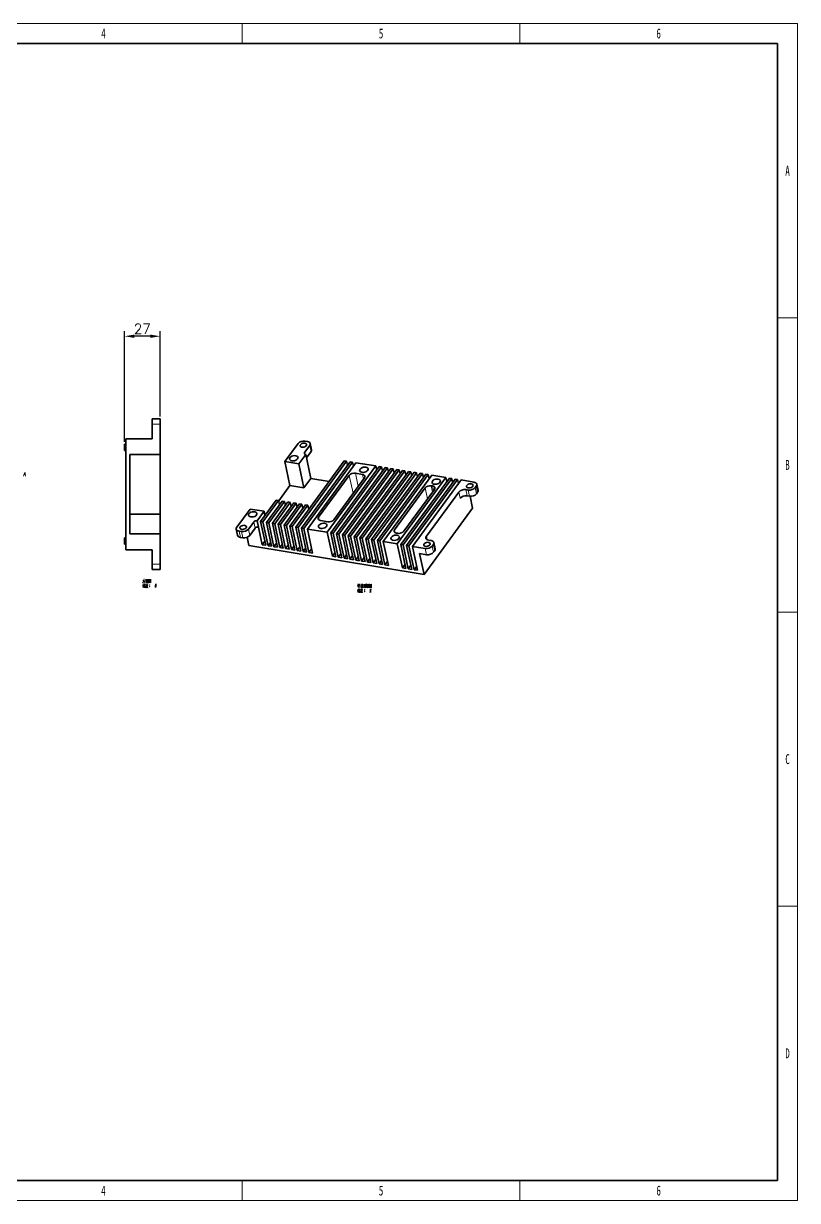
# Model space of a CAD drawing. Header units: millimetres. Extents: x -631 to 3210, y -561 to 2288.
# Drawn here: x 45 to 630, y 1396 to 2288 of the extents above; entities that cross this region are included whole.
import ezdxf
from ezdxf.enums import TextEntityAlignment as Align

# ---------------------------------------------------------------- set-up
doc = ezdxf.new("R2010")
doc.units = ezdxf.units.MM
doc.header["$PDSIZE"] = -5
doc.layers.get('0').update_dxf_attribs({"lineweight": 18})
for name, color, linetype, lineweight in [('尺寸线层', 3, 'Continuous', 18), ('粗实线层', 7, 'Continuous', 35), ('细实线层', 7, 'Continuous', 18)]:
    doc.layers.add(name, color=color, linetype=linetype, lineweight=lineweight)
doc.styles.get("Standard").update_dxf_attribs({"font": 'txt.shx', "bigfont": 'gbcbig.shx'})
doc.styles.add('标准', font='', dxfattribs={"width": 0.667})
doc.styles.get('标准').set_extended_font_data('宋体')
doc.dimstyles.get("Standard").update_dxf_attribs({"dimscale": 3, "dimtxt": 0.18, "dimasz": 0.18, "dimexe": 0.18, "dimexo": 0.0625, "dimgap": 0.09, "dimtad": 0, "dimtih": 1, "dimtoh": 1, "dimdec": 4, "dimzin": 0, "dimdsep": 46, "dimtxsty": 'Standard', "dimcen": 0.09, "dimdle": 0.36, "dimadec": 0, "dimazin": 0, "dimtfac": 1, "dimtdec": 4, "dimtofl": 0, "dimtmove": 0, "dimatfit": 3, "dimfxl": 1, "dimtolj": 1, "dimtzin": 0, "dimarcsym": 0})

# ---------------------------------------------------------------- blocks, each defined once
blk = doc.blocks.new('*X1')
at = {"layer": '粗实线层'}
for p, q in [((-185, 143.5), (205, 143.5)), ((205, -143.5), (205, 143.5)), ((-185, -143.5), (205, -143.5))]:
    blk.add_line(p, q, dxfattribs=at)
at = {"layer": '细实线层'}
for p, q in [((-210, 148.5), (210, 148.5)), ((70, 148.5), (70, 143.5)), ((140, 148.5), (140, 143.5)), ((210, -148.5), (210, 148.5)), ((210, 148.5), (210, 143.5)), ((210, 74.25), (205, 74.25)), ((210, 0), (205, 0)), ((210, -74.25), (205, -74.25)), ((70, -148.5), (70, -143.5)), ((140, -148.5), (140, -143.5)), ((210, -148.5), (210, -143.5)), ((-210, -148.5), (210, -148.5)), ((210, -148.5), (205, -148.5))]:
    blk.add_line(p, q, dxfattribs=at)
at = {"layer": '尺寸线层', "style": '标准'}
for tag, height, width, p in [('T1', 2.5, 0.667, (-175, 146)), ('T2', 2.5, 0.667, (-105, 146)), ('T3', 2.5, 0.667, (-35, 146)), ('T4', 2.5, 0.667, (35, 146)), ('T5', 2.5, 0.667, (105, 146)), ('T6', 2.5, 0.667, (175, 146)), ('R1', 2.5, 0.667, (207.5, 111.38)), ('SQE', 3.5, 0.667, (-188.18, 80.99)), ('试制车间', 3.5, 0.28375, (-188.18, 73.99)), ('涂装车间（装配）', 3.5, 0.147264, (-188.18, 66.99)), ('涂装车间（涂装）', 3.5, 0.147264, (-188.18, 59.99)), ('国际内装车间', 3.5, 0.189302, (-188.18, 52.99)), ('地铁复合车间', 3.5, 0.186278, (-188.18, 46.02)), ('屏蔽门车间', 3.5, 0.225254, (-188.18, 39.14)), ('R2', 2.5, 0.667, (207.5, 37.12)), ('电器车间', 3.5, 0.292284, (-188.18, 32.21)), ('玻璃钢车间', 3.5, 0.225603, (-188.18, 25.29)), ('城轨内装车间', 3.5, 0.186278, (-188.18, 18.29)), ('不锈钢箱体车间', 3.5, 0.15932, (-188.18, 11.29)), ('门系统总装车间', 3.5, 0.161527, (-188.18, 4.29)), ('座椅厨房车间', 3.5, 0.186516, (-188.18, -2.71)), ('碳钢车间', 3.5, 0.28375, (-188.18, -9.71)), ('铝不锈钢车间', 3.5, 0.186397, (-188.18, -16.71)), ('风挡车间', 3.5, 0.284026, (-188.18, -23.71)), ('风道车间', 3.5, 0.284026, (-188.18, -30.71)), ('动车内装车间', 3.5, 0.186397, (-188.18, -37.71)), ('R3', 2.5, 0.667, (207.5, -37.12)), ('采购部', 3.5, 0.378308, (-188.18, -44.71)), ('检修服务部', 3.5, 0.223014, (-188.18, -51.71)), ('品管部', 3.5, 0.389426, (-188.18, -58.71)), ('生产保障部', 3.5, 0.223356, (-188.18, -65.71)), ('工业化部', 3.5, 0.281557, (-188.18, -72.71)), ('研发部', 3.5, 0.3788, (-188.18, -79.71)), ('旧底图总号', 3, 0.667, (-197.5, -100.5)), ('底图总号', 3, 0.667, (-197.5, -113.5)), ('R4', 2.5, 0.667, (207.5, -111.38)), ('签字', 3, 0.667, (-197.5, -126.5)), ('日期', 3, 0.667, (-197.5, -139.5)), ('B1', 2.5, 0.667, (-175, -146)), ('B2', 2.5, 0.667, (-105, -146)), ('B3', 2.5, 0.667, (-35, -146)), ('B4', 2.5, 0.667, (35, -146)), ('B5', 2.5, 0.667, (105, -146)), ('B6', 2.5, 0.667, (175, -146))]:
    blk.add_attdef(tag, text='', height=height, dxfattribs=dict(at, width=width)).set_placement(p, align=Align.MIDDLE_CENTER)
at = {"layer": '尺寸线层', "style": '标准', "width": 0.667}
blk.add_attdef('图号', text='', height=5.33, rotation=180, dxfattribs=at).set_placement((-160, 138.5), align=Align.MIDDLE_CENTER)
blk = doc.blocks.new('*X4')
at = {"layer": 'Defpoints', "color": 0, "transparency": 16777216}
for p in [(147.89, 1988.16), (120.89, 1969.06)]:
    blk.add_point(p, dxfattribs=at)
at = {"layer": '尺寸线层', "color": 0, "linetype": 'Continuous', "lineweight": -2, "transparency": 16777216}
for p, q in [((120.89, 1970.94), (120.89, 2054.52)), ((140.39, 2050.77), (128.39, 2050.77)), ((147.89, 1990.04), (147.89, 2054.52))]:
    blk.add_line(p, q, dxfattribs=at)
at = {"layer": '尺寸线层', "color": 0, "transparency": 16777216}
for points in [[(128.39, 2052.02), (128.39, 2049.52), (120.89, 2050.77)], [(140.39, 2052.02), (140.39, 2049.52), (147.89, 2050.77)]]:
    blk.add_solid(points, dxfattribs=at)
at = {"layer": '尺寸线层', "color": 0, "transparency": 16777216, "insert": (134.39, 2056.39), "char_height": 7.5, "width": 24.2857, "attachment_point": 5, "bg_fill": 3, "box_fill_scale": 1.1, "bg_fill_color": 256, "bg_fill_true_color": 13158600, "bg_fill_transparency": 0}
blk.add_mtext('\\A1;27', dxfattribs=at)
at = {"layer": 'Defpoints', "color": 0, "transparency": 16777216}
blk.add_point((120.89, 2050.77), dxfattribs=at)

msp = doc.modelspace()

# ---------------------------------------------------------------- linework, layer by layer
at = {"color": 7, "lineweight": 35, "ltscale": 0.15}
for p, q in [((147.886, 1988.162), (141.886, 1988.162)), ((141.886, 1874.162), (147.886, 1874.162))]:
    msp.add_line(p, q, dxfattribs=at)
at = {"color": 7, "lineweight": 35, "ltscale": 0.1}
for p, q in [((141.886, 1988.162), (141.886, 1984.162)), ((147.886, 1984.162), (147.886, 1988.162)), ((141.886, 1878.162), (141.886, 1874.162)), ((147.886, 1878.162), (147.886, 1874.162))]:
    msp.add_line(p, q, dxfattribs=at)
at = {"color": 7, "lineweight": 13, "ltscale": 0.15}
for p, q in [((141.886, 1984.162), (147.886, 1984.162)), ((147.886, 1878.162), (141.886, 1878.162))]:
    msp.add_line(p, q, dxfattribs=at)
at = {"color": 7, "lineweight": 35, "ltscale": 0.275}
for p, q in [((141.886, 1973.162), (141.886, 1984.162)), ((141.886, 1878.162), (141.886, 1889.162))]:
    msp.add_line(p, q, dxfattribs=at)
at = {"color": 7, "lineweight": 35}
for p, q in [((147.886, 1984.162), (147.886, 1961.162)), ((121.886, 1973.162), (121.886, 1889.162)), ((121.886, 1973.162), (141.886, 1973.162)), ((124.886, 1961.162), (124.886, 1901.162)), ((147.886, 1961.162), (124.886, 1961.162)), ((147.886, 1961.162), (147.886, 1916.162)), ((287.174, 1956.475), (250.416, 1906.24)), ((252.183, 1905.95), (288.94, 1956.184)), ((291.589, 1955.748), (254.832, 1905.513)), ((256.598, 1905.223), (293.356, 1955.457)), ((296.005, 1955.021), (259.248, 1904.786)), ((274.261, 1902.315), (311.018, 1952.549)), ((313.668, 1952.113), (276.91, 1901.879)), ((278.676, 1901.588), (315.434, 1951.822)), ((318.083, 1951.386), (281.326, 1901.152)), ((267.796, 1913.765), (290.989, 1945.461)), ((302.469, 1943.57), (279.277, 1911.875)), ((283.092, 1900.861), (319.85, 1951.095)), ((322.499, 1950.659), (285.741, 1900.425)), ((287.508, 1900.134), (324.265, 1950.368)), ((326.915, 1949.932), (290.157, 1899.698)), ((291.923, 1899.407), (328.681, 1949.641)), ((331.33, 1949.205), (294.573, 1898.971)), ((296.339, 1898.68), (333.096, 1948.914)), ((335.746, 1948.478), (298.988, 1898.244)), ((300.755, 1897.953), (337.512, 1948.187)), ((340.162, 1947.751), (303.404, 1897.517)), ((305.17, 1897.226), (341.928, 1947.461)), ((344.577, 1947.024), (307.82, 1896.79)), ((309.586, 1896.499), (346.343, 1946.734)), ((348.993, 1946.297), (312.235, 1896.063)), ((314.001, 1895.772), (350.759, 1946.007)), ((353.408, 1945.57), (316.651, 1895.336)), ((327.248, 1893.591), (364.006, 1943.826)), ((366.655, 1943.39), (329.898, 1893.155)), ((331.664, 1892.864), (368.422, 1943.099)), ((371.071, 1942.663), (334.313, 1892.428)), ((325.2, 1904.315), (348.392, 1936.01)), ((355.457, 1934.847), (332.265, 1903.152)), ((336.08, 1892.138), (372.837, 1942.372)), ((375.487, 1941.936), (338.729, 1891.701)), ((235.737, 1926.749), (223.922, 1910.602)), ((225.689, 1910.311), (237.504, 1926.458)), ((240.153, 1926.022), (228.338, 1909.875)), ((230.104, 1909.584), (241.919, 1925.731)), ((244.569, 1925.295), (232.754, 1909.148)), ((234.52, 1908.857), (246.335, 1925.004)), ((248.984, 1924.568), (237.169, 1908.421)), ((373.776, 1932.836), (349.271, 1899.347)), ((124.886, 1916.162), (147.886, 1916.162)), ((238.936, 1908.13), (250.751, 1924.277)), ((253.4, 1923.841), (241.585, 1907.694)), ((243.351, 1907.403), (255.166, 1923.55)), ((257.816, 1923.114), (246.001, 1906.967)), ((247.767, 1906.676), (259.582, 1922.823)), ((347.542, 1870.482), (384.299, 1920.716)), ((124.886, 1901.162), (147.886, 1901.162)), ((147.886, 1901.162), (147.886, 1878.162)), ((141.886, 1889.162), (121.886, 1889.162)), ((215.073, 1892.29), (347.542, 1870.482))]:
    msp.add_line(p, q, dxfattribs=at)
at = {"color": 7, "lineweight": 35, "ltscale": 0.426091}
for p, q in [((252.247, 1969.595), (242.182, 1955.841)), ((215.927, 1919.959), (205.862, 1906.205))]:
    msp.add_line(p, q, dxfattribs=at)
at = {"color": 7, "lineweight": 35, "ltscale": 0.04475}
for p, q in [((259.296, 1971.115), (257.529, 1971.406)), ((287.174, 1956.475), (288.94, 1956.184)), ((291.589, 1955.748), (293.356, 1955.457)), ((313.668, 1952.113), (315.434, 1951.822)), ((318.083, 1951.386), (319.85, 1951.095)), ((326.915, 1949.932), (328.681, 1949.641)), ((331.33, 1949.205), (333.096, 1948.914)), ((335.746, 1948.478), (337.512, 1948.187)), ((340.162, 1947.751), (341.928, 1947.461)), ((366.655, 1943.39), (368.422, 1943.099)), ((371.071, 1942.663), (372.837, 1942.372)), ((379.059, 1934.647), (380.825, 1934.356)), ((237.504, 1926.458), (235.737, 1926.749)), ((250.751, 1924.277), (248.984, 1924.568)), ((381.84, 1929.627), (380.074, 1929.918)), ((255.166, 1923.55), (253.4, 1923.841)), ((259.582, 1922.823), (257.816, 1923.114)), ((225.689, 1910.311), (223.922, 1910.602)), ((238.936, 1908.13), (237.169, 1908.421)), ((243.351, 1907.403), (241.585, 1907.694)), ((247.767, 1906.676), (246.001, 1906.967)), ((207.644, 1903.231), (209.41, 1902.94)), ((283.092, 1900.861), (281.326, 1901.152)), ((287.508, 1900.134), (285.741, 1900.425)), ((291.923, 1899.407), (290.157, 1899.698)), ((305.17, 1897.226), (303.404, 1897.517)), ((309.586, 1896.499), (307.82, 1896.79)), ((314.001, 1895.772), (312.235, 1896.063)), ((331.664, 1892.864), (329.898, 1893.155)), ((336.08, 1892.138), (334.313, 1892.428)), ((352.819, 1896.082), (351.053, 1896.373))]:
    msp.add_line(p, q, dxfattribs=at)
at = {"color": 7, "lineweight": 35, "ltscale": 0.120918}
for p, q in [((261.456, 1969.562), (262.471, 1964.833)), ((258.031, 1961.273), (259.045, 1956.543)), ((387.362, 1938.784), (388.376, 1934.055)), ((222.288, 1906.309), (221.273, 1911.038)), ((205.484, 1904.784), (206.498, 1900.055)), ((354.98, 1894.53), (355.995, 1889.8))]:
    msp.add_line(p, q, dxfattribs=at)
at = {"color": 7, "lineweight": 35, "ltscale": 0.06}
for p, q in [((120.886, 1966.662), (120.886, 1969.062)), ((120.886, 1964.263), (120.886, 1966.662)), ((120.886, 1895.662), (120.886, 1898.062)), ((120.886, 1893.263), (120.886, 1895.662))]:
    msp.add_line(p, q, dxfattribs=at)
at = {"color": 7, "lineweight": 35, "ltscale": 0.025}
for p, q in [((121.886, 1969.062), (120.886, 1969.062)), ((121.886, 1969.062), (120.886, 1969.062)), ((121.886, 1964.263), (120.886, 1964.263)), ((121.886, 1898.062), (120.886, 1898.062)), ((121.886, 1898.062), (120.886, 1898.062)), ((121.886, 1893.263), (120.886, 1893.263))]:
    msp.add_line(p, q, dxfattribs=at)
at = {"color": 7, "lineweight": 35, "ltscale": 0.222309}
for p, q in [((252.78, 1954.096), (258.031, 1961.273)), ((221.273, 1911.038), (226.524, 1918.214))]:
    msp.add_line(p, q, dxfattribs=at)
at = {"color": 7, "lineweight": 35, "ltscale": 0.166732}
for p, q in [((257.14, 1962.759), (261.078, 1968.142)), ((214.693, 1904.751), (218.632, 1910.133)), ((219.646, 1905.404), (215.708, 1900.022))]:
    msp.add_line(p, q, dxfattribs=at)
at = {"color": 7, "lineweight": 13, "ltscale": 0.032744}
msp.add_line((257.14, 1962.759), (257.414, 1961.479), dxfattribs=at)
at = {"color": 7, "lineweight": 35, "ltscale": 0.148005}
msp.add_line((262.093, 1963.413), (258.597, 1958.635), dxfattribs=at)
at = {"color": 7, "lineweight": 13, "ltscale": 0.120918}
for p, q in [((262.093, 1963.413), (261.078, 1968.142)), ((386.108, 1936.167), (387.123, 1931.438)), ((374.791, 1928.107), (373.776, 1932.836)), ((219.646, 1905.404), (218.632, 1910.133)), ((210.425, 1898.211), (209.41, 1902.94)), ((214.693, 1904.751), (215.708, 1900.022)), ((349.458, 1885.373), (348.443, 1890.102)), ((354.741, 1887.184), (353.726, 1891.913))]:
    msp.add_line(p, q, dxfattribs=at)
at = {"color": 7, "lineweight": 35, "ltscale": 0.463518}
for p, q in [((242.182, 1955.841), (246.072, 1937.713)), ((229.578, 1892.183), (225.689, 1910.311)), ((238.41, 1890.729), (234.52, 1908.857)), ((241.585, 1907.694), (245.475, 1889.566)), ((247.241, 1889.275), (243.351, 1907.403)), ((250.416, 1906.24), (254.306, 1888.112)), ((260.488, 1887.094), (256.598, 1905.223)), ((259.248, 1904.786), (263.137, 1886.658)), ((278.15, 1884.187), (274.261, 1902.315)), ((281.326, 1901.152), (285.215, 1883.024)), ((286.982, 1882.733), (283.092, 1900.861)), ((290.157, 1899.698), (294.047, 1881.57)), ((298.988, 1898.244), (302.878, 1880.116)), ((309.06, 1879.098), (305.17, 1897.226)), ((317.891, 1877.644), (314.001, 1895.772)), ((329.898, 1893.155), (333.787, 1875.027)), ((339.969, 1874.009), (336.08, 1892.138)), ((338.729, 1891.701), (342.619, 1873.573))]:
    msp.add_line(p, q, dxfattribs=at)
at = {"color": 7, "lineweight": 35, "ltscale": 0.268505}
for p, q in [((242.182, 1955.841), (252.78, 1954.096)), ((353.408, 1945.57), (364.006, 1943.826)), ((246.072, 1937.713), (256.669, 1935.968)), ((226.524, 1918.214), (215.927, 1919.959)), ((327.248, 1893.591), (316.651, 1895.336))]:
    msp.add_line(p, q, dxfattribs=at)
at = {"color": 7, "lineweight": 35, "ltscale": 0.463517}
for p, q in [((252.78, 1954.096), (256.669, 1935.968)), ((223.922, 1910.602), (227.812, 1892.474)), ((228.338, 1909.875), (232.228, 1891.747)), ((233.994, 1891.456), (230.104, 1909.584)), ((232.754, 1909.148), (236.643, 1891.02)), ((237.169, 1908.421), (241.059, 1890.293)), ((242.825, 1890.002), (238.936, 1908.13)), ((246.001, 1906.967), (249.89, 1888.839)), ((251.657, 1888.548), (247.767, 1906.676)), ((256.072, 1887.821), (252.183, 1905.95)), ((254.832, 1905.513), (258.722, 1887.385)), ((276.91, 1901.879), (280.8, 1883.751)), ((282.566, 1883.46), (278.676, 1901.588)), ((285.741, 1900.425), (289.631, 1882.297)), ((291.397, 1882.006), (287.508, 1900.134)), ((295.813, 1881.279), (291.923, 1899.407)), ((294.573, 1898.971), (298.462, 1880.843)), ((300.229, 1880.552), (296.339, 1898.68)), ((304.644, 1879.825), (300.755, 1897.953)), ((303.404, 1897.517), (307.294, 1879.389)), ((307.82, 1896.79), (311.709, 1878.662)), ((313.475, 1878.371), (309.586, 1896.499)), ((312.235, 1896.063), (316.125, 1877.935)), ((316.651, 1895.336), (320.54, 1877.208)), ((331.138, 1875.463), (327.248, 1893.591)), ((335.554, 1874.736), (331.664, 1892.864)), ((334.313, 1892.428), (338.203, 1874.3))]:
    msp.add_line(p, q, dxfattribs=at)
at = {"color": 7, "lineweight": 35, "ltscale": 0.3426}
for p, q in [((259.045, 1956.543), (261.92, 1943.144)), ((225.163, 1892.91), (222.288, 1906.309))]:
    msp.add_line(p, q, dxfattribs=at)
at = {"color": 7, "lineweight": 35, "ltscale": 0.080211}
for p, q in [((288.94, 1956.184), (289.613, 1953.047)), ((293.356, 1955.457), (294.029, 1952.32)), ((311.018, 1952.549), (311.691, 1949.412)), ((315.434, 1951.822), (316.107, 1948.685)), ((319.85, 1951.095), (320.523, 1947.958)), ((324.265, 1950.368), (324.938, 1947.231)), ((328.681, 1949.641), (329.354, 1946.504)), ((333.096, 1948.914), (333.77, 1945.777)), ((337.512, 1948.187), (338.185, 1945.05)), ((341.928, 1947.461), (342.601, 1944.324)), ((346.343, 1946.734), (347.016, 1943.597)), ((350.759, 1946.007), (351.432, 1942.87)), ((364.006, 1943.826), (364.679, 1940.689)), ((368.422, 1943.099), (369.095, 1939.962)), ((372.837, 1942.372), (373.51, 1939.235)), ((237.504, 1926.458), (238.177, 1923.321)), ((241.919, 1925.731), (242.592, 1922.594)), ((246.335, 1925.004), (247.008, 1921.867)), ((250.751, 1924.277), (251.424, 1921.14)), ((255.166, 1923.55), (255.839, 1920.413)), ((259.582, 1922.823), (260.255, 1919.686))]:
    msp.add_line(p, q, dxfattribs=at)
at = {"color": 7, "lineweight": 35, "ltscale": 0.38038}
msp.add_line((296.005, 1955.021), (311.018, 1952.549), dxfattribs=at)
at = {"color": 7, "lineweight": 35, "ltscale": 0.222308}
msp.add_line((256.669, 1935.968), (261.92, 1943.144), dxfattribs=at)
at = {"color": 7, "lineweight": 35, "ltscale": 0.350483}
msp.add_line((261.92, 1943.144), (275.753, 1940.867), dxfattribs=at)
at = {"color": 7, "lineweight": 13, "ltscale": 0.347579}
msp.add_line((293.905, 1931.867), (290.989, 1945.461), dxfattribs=at)
at = {"color": 7, "lineweight": 35, "ltscale": 0.134252}
for p, q in [((295.611, 1947.045), (300.91, 1946.172)), ((274.655, 1910.291), (269.356, 1911.163)), ((344.159, 1886.245), (349.458, 1885.373))]:
    msp.add_line(p, q, dxfattribs=at)
at = {"color": 7, "lineweight": 13, "ltscale": 0.254}
msp.add_line((297.743, 1937.111), (295.611, 1947.045), dxfattribs=at)
at = {"color": 7, "lineweight": 13, "ltscale": 0.093579}
for p, q in [((300.91, 1946.172), (301.695, 1942.513)), ((354.683, 1933.789), (353.898, 1937.449))]:
    msp.add_line(p, q, dxfattribs=at)
at = {"color": 7, "lineweight": 35, "ltscale": 0.044752}
for p, q in [((322.499, 1950.659), (324.265, 1950.368)), ((344.577, 1947.024), (346.343, 1946.734)), ((348.993, 1946.297), (350.759, 1946.007)), ((241.919, 1925.731), (240.153, 1926.022)), ((246.335, 1925.004), (244.569, 1925.295)), ((230.104, 1909.584), (228.338, 1909.875)), ((234.52, 1908.857), (232.754, 1909.148)), ((210.425, 1898.211), (208.659, 1898.502)), ((252.183, 1905.95), (250.416, 1906.24)), ((256.598, 1905.223), (254.832, 1905.513)), ((278.676, 1901.588), (276.91, 1901.879)), ((296.339, 1898.68), (294.573, 1898.971)), ((300.755, 1897.953), (298.988, 1898.244))]:
    msp.add_line(p, q, dxfattribs=at)
at = {"color": 7, "lineweight": 35, "ltscale": 0.359542}
msp.add_line((246.072, 1937.713), (237.579, 1926.106), dxfattribs=at)
at = {"color": 7, "lineweight": 13, "ltscale": 0.213896}
msp.add_line((350.187, 1927.645), (348.392, 1936.01), dxfattribs=at)
at = {"color": 7, "lineweight": 35, "ltscale": 0.022375}
for p, q in [((353.015, 1937.595), (353.898, 1937.449)), ((327.642, 1901.567), (326.759, 1901.713))]:
    msp.add_line(p, q, dxfattribs=at)
at = {"color": 7, "lineweight": 13, "ltscale": 0.120316}
msp.add_line((353.015, 1937.595), (354.024, 1932.889), dxfattribs=at)
at = {"color": 7, "lineweight": 35, "ltscale": 0.246128}
msp.add_line((375.487, 1941.936), (385.201, 1940.336), dxfattribs=at)
at = {"color": 7, "lineweight": 13, "ltscale": 0.120917}
for p, q in [((379.059, 1934.647), (380.074, 1929.918)), ((380.825, 1934.356), (381.84, 1929.627)), ((386.983, 1937.363), (387.998, 1932.634)), ((208.659, 1898.502), (207.644, 1903.231)), ((354.601, 1893.109), (355.616, 1888.38))]:
    msp.add_line(p, q, dxfattribs=at)
at = {"color": 7, "lineweight": 35, "ltscale": 0.037052}
msp.add_line((386.108, 1936.167), (386.983, 1937.363), dxfattribs=at)
at = {"color": 7, "lineweight": 35, "ltscale": 0.226314}
msp.add_line((382.4, 1929.567), (384.299, 1920.716), dxfattribs=at)
at = {"color": 7, "lineweight": 35, "ltscale": 0.03705}
msp.add_line((387.998, 1932.634), (387.123, 1931.438), dxfattribs=at)
at = {"color": 7, "lineweight": 35, "ltscale": 0.375}
msp.add_line((147.886, 1916.162), (147.886, 1901.162), dxfattribs=at)
at = {"color": 7, "lineweight": 35, "ltscale": 0.08021}
msp.add_line((226.524, 1918.214), (227.197, 1915.077), dxfattribs=at)
at = {"color": 7, "lineweight": 13, "ltscale": 0.057303}
msp.add_line((268.277, 1911.524), (267.796, 1913.765), dxfattribs=at)
at = {"color": 7, "lineweight": 35, "ltscale": 0.16145}
msp.add_line((213.718, 1898.604), (215.073, 1892.29), dxfattribs=at)
at = {"color": 7, "lineweight": 35, "ltscale": 0.380382}
msp.add_line((274.261, 1902.315), (259.248, 1904.786), dxfattribs=at)
at = {"color": 7, "lineweight": 13, "ltscale": 0.057302}
msp.add_line((325.681, 1902.074), (325.2, 1904.315), dxfattribs=at)
at = {"color": 7, "lineweight": 13, "ltscale": 0.065489}
msp.add_line((349.271, 1899.347), (349.82, 1896.786), dxfattribs=at)
at = {"color": 7, "lineweight": 35, "ltscale": 0.083667}
for p, q in [((227.139, 1895.611), (225.163, 1892.91)), ((229.578, 1892.183), (231.555, 1894.884)), ((233.994, 1891.456), (235.97, 1894.157)), ((242.825, 1890.002), (244.802, 1892.703)), ((247.241, 1889.275), (249.217, 1891.976)), ((251.657, 1888.548), (253.633, 1891.249)), ((288.958, 1885.434), (286.982, 1882.733)), ((297.789, 1883.98), (295.813, 1881.279)), ((302.205, 1883.253), (300.229, 1880.552)), ((311.036, 1881.799), (309.06, 1879.098)), ((315.452, 1881.072), (313.475, 1878.371)), ((319.867, 1880.345), (317.891, 1877.644)), ((333.114, 1878.164), (331.138, 1875.463)), ((337.53, 1877.437), (335.554, 1874.736)), ((341.946, 1876.71), (339.969, 1874.009))]:
    msp.add_line(p, q, dxfattribs=at)
at = {"color": 7, "lineweight": 35, "ltscale": 0.067125}
for p, q in [((227.812, 1892.474), (225.163, 1892.91)), ((232.228, 1891.747), (229.578, 1892.183)), ((236.643, 1891.02), (233.994, 1891.456)), ((249.89, 1888.839), (247.241, 1889.275)), ((254.306, 1888.112), (251.657, 1888.548)), ((289.631, 1882.297), (286.982, 1882.733)), ((294.047, 1881.57), (291.397, 1882.006)), ((298.462, 1880.843), (295.813, 1881.279)), ((311.709, 1878.662), (309.06, 1879.098)), ((316.125, 1877.935), (313.475, 1878.371)), ((320.54, 1877.208), (317.891, 1877.644)), ((333.787, 1875.027), (331.138, 1875.463)), ((338.203, 1874.3), (335.554, 1874.736)), ((342.619, 1873.573), (339.969, 1874.009))]:
    msp.add_line(p, q, dxfattribs=at)
at = {"color": 7, "lineweight": 35, "ltscale": 0.083668}
for p, q in [((238.41, 1890.729), (240.386, 1893.43)), ((258.048, 1890.522), (256.072, 1887.821)), ((262.464, 1889.795), (260.488, 1887.094)), ((280.127, 1886.888), (278.15, 1884.187)), ((284.542, 1886.161), (282.566, 1883.46)), ((306.62, 1882.526), (304.644, 1879.825))]:
    msp.add_line(p, q, dxfattribs=at)
at = {"color": 7, "lineweight": 35, "ltscale": 0.067127}
for p, q in [((241.059, 1890.293), (238.41, 1890.729)), ((245.475, 1889.566), (242.825, 1890.002)), ((258.722, 1887.385), (256.072, 1887.821)), ((263.137, 1886.658), (260.488, 1887.094)), ((280.8, 1883.751), (278.15, 1884.187)), ((285.215, 1883.024), (282.566, 1883.46)), ((302.878, 1880.116), (300.229, 1880.552)), ((307.294, 1879.389), (304.644, 1879.825))]:
    msp.add_line(p, q, dxfattribs=at)
at = {"color": 7, "lineweight": 35, "ltscale": 0.24613}
msp.add_line((348.443, 1890.102), (338.729, 1891.701), dxfattribs=at)
at = {"color": 7, "lineweight": 35, "ltscale": 0.037051}
for p, q in [((353.726, 1891.913), (354.601, 1893.109)), ((355.616, 1888.38), (354.741, 1887.184))]:
    msp.add_line(p, q, dxfattribs=at)
at = {"color": 7, "lineweight": 35, "ltscale": 0.083666}
msp.add_line((293.374, 1884.707), (291.397, 1882.006), dxfattribs=at)
at = {"color": 7, "lineweight": 35, "ltscale": 0.403058}
msp.add_line((347.542, 1870.482), (344.159, 1886.245), dxfattribs=at)
at = {"color": 7, "lineweight": 13}
for points in [[(44.611, 1944.846), (45.136, 1946.246), (45.661, 1947.646), (45.871, 1946.246), (46.081, 1944.846)], [(45.101, 1946.141), (45.871, 1946.141)], [(135.086, 1864.992), (134.526, 1864.117)], [(135.121, 1863.138), (134.666, 1862.052)], [(134.736, 1865.972), (136.556, 1866.113)], [(135.191, 1862.367), (134.736, 1861.352)], [(134.841, 1863.872), (136.556, 1863.977)], [(135.541, 1866.042), (135.086, 1864.992)], [(135.226, 1865.062), (136.311, 1865.167)], [(135.436, 1862.822), (135.331, 1862.263)], [(135.436, 1862.682), (136.486, 1862.822)], [(135.681, 1862.402), (135.506, 1861.842)], [(135.751, 1866.988), (135.541, 1866.042)], [(135.751, 1865.097), (135.716, 1863.907)], [(135.751, 1862.122), (136.451, 1862.227)], [(135.821, 1863.312), (135.996, 1862.927)], [(136.521, 1862.927), (136.381, 1862.472)], [(137.431, 1866.217), (137.256, 1865.727), (136.766, 1864.992)], [(137.291, 1862.542), (137.186, 1861.632), (137.081, 1861.212), (136.766, 1860.337)], [(136.801, 1866.007), (137.361, 1866.078)], [(136.801, 1862.472), (137.851, 1862.612)], [(137.081, 1866.882), (137.361, 1866.462)], [(137.256, 1865.727), (137.256, 1863.942)], [(137.256, 1865.553), (137.571, 1865.238)], [(137.291, 1863.382), (137.396, 1862.822)], [(137.361, 1863.942), (137.641, 1864.222)], [(137.641, 1864.222), (137.886, 1864.572)], [(137.851, 1866.847), (137.851, 1865.167)], [(138.516, 1866.673), (137.851, 1866.602)], [(138.061, 1865.203), (137.886, 1864.572)], [(138.131, 1862.682), (137.991, 1862.052)], [(138.166, 1866.252), (138.061, 1865.203)], [(138.061, 1862.297), (138.761, 1862.437)], [(138.201, 1863.417), (138.131, 1862.682)], [(138.201, 1864.222), (138.201, 1865.307)], [(138.341, 1864.117), (138.201, 1864.222)], [(138.481, 1862.367), (138.271, 1861.422)], [(138.761, 1864.117), (138.341, 1864.117)], [(138.446, 1865.097), (138.516, 1866.777)], [(138.761, 1864.747), (138.761, 1864.117)], [(139.286, 1866.882), (139.286, 1865.412), (139.286, 1863.907)], [(139.286, 1866.847), (139.286, 1865.447), (139.286, 1864.048)], [(140.756, 1866.708), (139.286, 1866.567)], [(139.286, 1864.152), (140.651, 1864.257)], [(139.356, 1864.958), (139.846, 1865.377)], [(140.056, 1866.428), (139.496, 1865.622)], [(139.811, 1865.867), (140.511, 1865.132)], [(139.811, 1864.782), (140.161, 1864.397)], [(139.811, 1862.507), (140.196, 1862.507)], [(139.846, 1866.078), (140.301, 1866.147)], [(139.846, 1865.377), (140.056, 1865.657)], [(139.846, 1862.612), (140.161, 1862.612)], [(139.846, 1862.367), (140.161, 1862.367)], [(139.916, 1865.167), (140.161, 1864.888)], [(140.056, 1865.657), (140.406, 1866.287)], [(140.511, 1865.132), (140.686, 1865.167)], [(140.721, 1863.977), (140.721, 1864.083), (140.651, 1864.257)], [(140.721, 1864.083), (140.721, 1865.447), (140.756, 1866.847)], [(144.256, 1863.242), (144.151, 1861.842), (144.046, 1860.442)], [(144.256, 1862.507), (144.641, 1862.507)], [(144.291, 1862.612), (144.606, 1862.612)], [(144.291, 1862.367), (144.606, 1862.367)], [(144.851, 1863.242), (144.746, 1861.842), (144.641, 1860.442)], [(297.735, 1863.272), (297.21, 1862.187)], [(297.525, 1862.817), (298.12, 1862.922)], [(297.875, 1862.327), (297.665, 1862.817)], [(298.4, 1863.272), (298.05, 1862.292)], [(298.12, 1861.627), (298.12, 1862.327)], [(298.26, 1862.817), (298.925, 1862.922)], [(298.4, 1862.817), (298.61, 1862.362)], [(299.415, 1862.537), (300.36, 1862.642)], [(300.045, 1863.272), (299.625, 1861.557)], [(300.885, 1863.202), (300.85, 1861.872), (300.815, 1860.542)], [(301.655, 1862.327), (301.935, 1861.942)], [(301.83, 1863.167), (302.075, 1862.677)], [(302.355, 1861.067), (302.355, 1863.027)], [(302.355, 1862.782), (302.915, 1862.852)], [(302.635, 1862.432), (302.565, 1861.312)], [(302.915, 1862.992), (302.915, 1861.102)], [(303.195, 1861.172), (303.195, 1862.677)], [(303.475, 1863.272), (303.475, 1861.732), (303.475, 1860.192)], [(304.455, 1862.537), (304.28, 1862.047), (303.79, 1861.312)], [(303.825, 1862.327), (304.385, 1862.397)], [(304.105, 1863.202), (304.385, 1862.782)], [(304.875, 1863.167), (304.875, 1861.487)], [(305.54, 1862.992), (304.875, 1862.922)], [(305.19, 1862.572), (305.085, 1861.522)], [(305.47, 1861.417), (305.54, 1863.097)], [(306.31, 1863.202), (306.31, 1861.732), (306.31, 1860.227)], [(306.31, 1863.167), (306.31, 1861.767), (306.31, 1860.367)], [(307.78, 1863.027), (306.31, 1862.887)], [(307.08, 1862.747), (306.52, 1861.942)], [(306.87, 1862.397), (307.325, 1862.467)], [(307.08, 1861.977), (307.43, 1862.607)], [(307.745, 1860.402), (307.745, 1861.767), (307.78, 1863.167)], [(134.596, 1860.687), (135.296, 1861.072)], [(135.051, 1862.122), (134.631, 1861.983)], [(134.701, 1861.352), (135.226, 1861.527)], [(135.506, 1861.842), (135.191, 1861.352)], [(135.541, 1861.912), (135.541, 1860.197)], [(135.821, 1861.702), (135.856, 1860.302)], [(135.821, 1861.597), (136.346, 1861.667)], [(135.856, 1861.037), (136.241, 1861.108)], [(136.311, 1860.547), (135.891, 1860.477)], [(136.066, 1862.157), (135.996, 1861.597)], [(136.381, 1861.772), (136.311, 1860.372)], [(137.606, 1862.052), (137.501, 1861.212), (137.361, 1860.372), (137.151, 1860.652)], [(137.221, 1861.877), (137.606, 1861.947)], [(137.991, 1860.792), (137.606, 1860.267)], [(137.991, 1862.052), (137.816, 1861.492)], [(137.921, 1861.807), (138.481, 1860.372)], [(138.271, 1861.422), (137.991, 1860.792)], [(138.481, 1860.372), (138.796, 1860.372)], [(139.811, 1861.247), (140.196, 1861.247)], [(139.846, 1861.352), (140.161, 1861.352)], [(139.846, 1861.108), (140.161, 1861.108)], [(144.256, 1861.247), (144.641, 1861.247)], [(144.291, 1861.352), (144.606, 1861.352)], [(144.291, 1861.108), (144.606, 1861.108)], [(297.14, 1857.007), (297.84, 1857.392)], [(297.595, 1858.442), (297.175, 1858.302)], [(298.995, 1861.732), (297.21, 1861.487)], [(297.665, 1859.457), (297.21, 1858.372)], [(297.245, 1857.672), (297.77, 1857.847)], [(297.735, 1858.687), (297.28, 1857.672)], [(297.385, 1860.997), (298.75, 1861.172)], [(297.63, 1861.977), (298.645, 1862.117)], [(298.05, 1858.162), (297.735, 1857.672)], [(297.77, 1860.997), (297.91, 1860.507)], [(297.98, 1859.142), (297.875, 1858.582)], [(297.98, 1859.002), (299.03, 1859.142)], [(298.225, 1858.722), (298.05, 1858.162)], [(298.4, 1860.192), (298.4, 1860.157), (298.085, 1860.437)], [(298.085, 1858.232), (298.085, 1856.517)], [(298.295, 1858.442), (298.995, 1858.547)], [(298.365, 1859.632), (298.54, 1859.247)], [(298.365, 1858.022), (298.4, 1856.622)], [(298.365, 1857.917), (298.89, 1857.987)], [(298.4, 1861.557), (298.4, 1860.157)], [(298.4, 1857.357), (298.785, 1857.427)], [(298.855, 1856.867), (298.435, 1856.797)], [(298.61, 1858.477), (298.54, 1857.917)], [(298.925, 1858.092), (298.855, 1856.692)], [(299.065, 1859.247), (298.925, 1858.792)], [(299.835, 1858.862), (299.73, 1857.952), (299.625, 1857.532), (299.31, 1856.657)], [(300.29, 1861.137), (299.345, 1860.822)], [(299.345, 1858.792), (300.395, 1858.932)], [(299.555, 1861.522), (300.255, 1861.627)], [(300.15, 1858.372), (300.045, 1857.532), (299.905, 1856.692), (299.695, 1856.972)], [(299.765, 1858.197), (300.15, 1858.267)], [(299.835, 1859.702), (299.94, 1859.142)], [(299.975, 1862.187), (299.975, 1860.192)], [(300.535, 1857.112), (300.15, 1856.587)], [(300.535, 1858.372), (300.36, 1857.812)], [(300.43, 1860.367), (300.43, 1862.152)], [(300.43, 1861.942), (301.235, 1862.047)], [(300.43, 1860.507), (301.2, 1860.577)], [(300.465, 1858.127), (301.025, 1856.692)], [(300.675, 1859.002), (300.535, 1858.372)], [(300.815, 1857.742), (300.535, 1857.112)], [(300.57, 1861.277), (301.095, 1861.347)], [(300.605, 1858.617), (301.305, 1858.757)], [(300.745, 1859.737), (300.675, 1859.002)], [(301.025, 1858.687), (300.815, 1857.742)], [(301.025, 1856.692), (301.34, 1856.692)], [(301.27, 1862.117), (301.2, 1860.367)], [(301.865, 1860.507), (301.655, 1860.927)], [(302.145, 1862.082), (301.865, 1860.507)], [(301.97, 1860.192), (302.39, 1860.682)], [(302.355, 1858.827), (302.74, 1858.827)], [(302.355, 1857.567), (302.74, 1857.567)], [(302.39, 1860.682), (302.565, 1861.312)], [(302.39, 1858.932), (302.705, 1858.932)], [(302.39, 1858.687), (302.705, 1858.687)], [(302.39, 1857.672), (302.705, 1857.672)], [(302.39, 1857.427), (302.705, 1857.427)], [(302.985, 1860.437), (302.635, 1860.962)], [(303.475, 1860.192), (303.16, 1860.647)], [(304.28, 1862.047), (304.28, 1860.262)], [(304.28, 1861.872), (304.595, 1861.557)], [(304.385, 1860.262), (304.665, 1860.542)], [(304.665, 1860.542), (304.91, 1860.892)], [(305.085, 1861.522), (304.91, 1860.892)], [(305.225, 1860.542), (305.225, 1861.627)], [(305.365, 1860.437), (305.225, 1860.542)], [(305.785, 1860.437), (305.365, 1860.437)], [(305.785, 1861.067), (305.785, 1860.437)], [(306.31, 1860.472), (307.675, 1860.577)], [(306.38, 1861.277), (306.87, 1861.697)], [(306.8, 1859.562), (306.695, 1858.162), (306.59, 1856.762)], [(306.8, 1858.827), (307.185, 1858.827)], [(306.8, 1857.567), (307.185, 1857.567)], [(306.835, 1862.187), (307.535, 1861.452)], [(306.835, 1861.102), (307.185, 1860.717)], [(306.835, 1858.932), (307.15, 1858.932)], [(306.835, 1858.687), (307.15, 1858.687)], [(306.835, 1857.672), (307.15, 1857.672)], [(306.835, 1857.427), (307.15, 1857.427)], [(306.87, 1861.697), (307.08, 1861.977)], [(306.94, 1861.487), (307.185, 1861.207)], [(307.395, 1859.562), (307.29, 1858.162), (307.185, 1856.762)], [(307.535, 1861.452), (307.71, 1861.487)], [(307.745, 1860.297), (307.745, 1860.402), (307.675, 1860.577)]]:
    msp.add_lwpolyline(points, dxfattribs=at)
for points in [[(139.916, 1862.297), (140.091, 1862.297), (140.196, 1862.402), (140.196, 1862.577), (140.091, 1862.682), (139.916, 1862.682), (139.811, 1862.577), (139.811, 1862.402)], [(144.361, 1862.297), (144.536, 1862.297), (144.641, 1862.402), (144.641, 1862.577), (144.536, 1862.682), (144.361, 1862.682), (144.256, 1862.577), (144.256, 1862.402)], [(139.916, 1861.037), (140.091, 1861.037), (140.196, 1861.142), (140.196, 1861.317), (140.091, 1861.422), (139.916, 1861.422), (139.811, 1861.317), (139.811, 1861.142)], [(144.361, 1861.037), (144.536, 1861.037), (144.641, 1861.142), (144.641, 1861.317), (144.536, 1861.422), (144.361, 1861.422), (144.256, 1861.317), (144.256, 1861.142)], [(302.46, 1858.617), (302.635, 1858.617), (302.74, 1858.722), (302.74, 1858.897), (302.635, 1859.002), (302.46, 1859.002), (302.355, 1858.897), (302.355, 1858.722)], [(302.46, 1857.357), (302.635, 1857.357), (302.74, 1857.462), (302.74, 1857.637), (302.635, 1857.742), (302.46, 1857.742), (302.355, 1857.637), (302.355, 1857.462)], [(306.905, 1858.617), (307.08, 1858.617), (307.185, 1858.722), (307.185, 1858.897), (307.08, 1859.002), (306.905, 1859.002), (306.8, 1858.897), (306.8, 1858.722)], [(306.905, 1857.357), (307.08, 1857.357), (307.185, 1857.462), (307.185, 1857.637), (307.08, 1857.742), (306.905, 1857.742), (306.8, 1857.637), (306.8, 1857.462)]]:
    msp.add_lwpolyline(points, close=True, dxfattribs=at)
at = {"color": 7, "lineweight": 35}
for centre, major_axis, ratio, start_param, end_param in [((255.779, 1969.014), (3.911, 0.839), 0.5917558, 0.9844589, 2.5552552), ((256.225, 1968.27), (-2.444, -0.524), 0.5917558, 3.1416291, 5.6968479), ((257.545, 1968.723), (3.911, 0.839), 0.5917558, 0.0000363, 0.9844589), ((257.545, 1968.723), (3.911, 0.839), 0.5917558, 5.6968479, 6.2832216), ((249.004, 1958.403), (-3.178, -0.682), 0.5917558, 3.1416291, 5.6968479), ((256.225, 1968.27), (-2.444, -0.524), 0.5917558, 5.6968479, 6.2832218), ((256.225, 1968.27), (-2.444, -0.524), 0.5917558, 0.0000365, 3.1416291), ((258.906, 1962.469), (-1.956, -0.42), 0.5917558, 5.6968479, 6.2832216), ((258.906, 1962.469), (-1.956, -0.42), 0.5917558, 0.0000363, 0.9844589), ((258.56, 1963.994), (-3.911, -0.839), 0.5917558, 2.5552552, 3.141629), ((249.004, 1958.403), (3.178, 0.682), 0.5917558, 2.5552552, 3.1416291), ((249.004, 1958.403), (3.178, 0.682), 0.5917558, 3.1416291, 5.6968479), ((249.004, 1958.403), (-3.178, -0.682), 0.5917558, 2.5552552, 3.1416291), ((301.992, 1949.68), (-3.178, -0.682), 0.5917558, 3.1416291, 5.6968479), ((294.08, 1944.952), (-3.422, -0.734), 0.5917558, 4.1260516, 5.6968479), ((301.992, 1949.68), (3.178, 0.682), 0.5917558, 2.5552552, 3.1416291), ((301.992, 1949.68), (3.178, 0.682), 0.5917558, 3.1416291, 5.6968479), ((299.378, 1944.079), (3.423, 0.735), 0.5916973, 6.2831544, 7.2674122), ((299.383, 1944.079), (3.417, 0.735), 0.5920997, 5.6962172, 6.2829975), ((301.992, 1949.68), (-3.178, -0.682), 0.5917558, 2.5552552, 3.1416291), ((356.746, 1940.666), (-3.178, -0.682), 0.5917558, 3.1416291, 5.6968479), ((351.483, 1935.501), (-3.422, -0.734), 0.5917558, 4.1260516, 5.6968479), ((356.746, 1940.666), (-3.178, -0.682), 0.5917558, 5.6968479, 6.2832218), ((356.746, 1940.666), (-3.178, -0.682), 0.5917558, 0.0000365, 3.1416291), ((352.365, 1935.355), (3.423, 0.735), 0.5916963, 6.2831534, 7.2674086), ((352.371, 1935.356), (3.417, 0.735), 0.5921022, 5.696212, 6.2829957), ((377.308, 1932.255), (-3.911, -0.839), 0.5917558, 4.1260516, 5.6968479), ((382.13, 1937.492), (-2.444, -0.524), 0.5917558, 5.6968479, 6.2832218), ((382.13, 1937.492), (-2.444, -0.524), 0.5917558, 0.0000365, 3.1416291), ((382.13, 1937.492), (-2.444, -0.524), 0.5917558, 3.1416291, 5.6968479), ((382.575, 1936.748), (3.911, 0.839), 0.5917558, 4.1260516, 5.6968479), ((383.451, 1937.944), (3.911, 0.839), 0.5917558, 0.0000363, 0.9844589), ((383.451, 1937.944), (3.911, 0.839), 0.5917558, 5.6968479, 6.2832216), ((384.465, 1933.215), (-3.911, -0.839), 0.5917558, 2.5552552, 3.141629), ((378.323, 1927.526), (3.911, 0.839), 0.5917558, 0.9844589, 2.5552552), ((383.59, 1932.019), (-3.911, -0.839), 0.5917558, 0.9844589, 2.5552552), ((217.936, 1915.943), (3.178, 0.682), 0.5917558, 2.5552552, 3.1416291), ((217.936, 1915.943), (-3.178, -0.682), 0.5917558, 3.1416291, 5.6968479), ((217.936, 1915.943), (-3.178, -0.682), 0.5917558, 2.5552552, 3.1416291), ((210.715, 1906.076), (-2.444, -0.524), 0.5917558, 3.1416291, 5.6968479), ((217.936, 1915.943), (3.178, 0.682), 0.5917558, 3.1416291, 5.6968479), ((220.398, 1909.842), (-1.956, -0.42), 0.5917558, 4.1260516, 5.6968479), ((270.887, 1913.256), (-3.422, -0.734), 0.5917558, 5.6968479, 6.2832216), ((270.887, 1913.256), (-3.422, -0.734), 0.5917558, 0.0000363, 0.9844589), ((270.923, 1907.22), (3.178, 0.682), 0.5917558, 2.5552552, 3.1416291), ((270.923, 1907.22), (3.178, 0.682), 0.5917558, 3.1416291, 5.6968479), ((270.923, 1907.22), (-3.178, -0.682), 0.5917558, 3.1416291, 5.6968479), ((270.923, 1907.22), (-3.178, -0.682), 0.5917558, 2.5552552, 3.1416291), ((276.186, 1912.384), (3.422, 0.734), 0.5917558, 4.1260516, 5.6968479), ((209.395, 1905.623), (-3.911, -0.839), 0.5917558, 5.6968479, 6.2832216), ((209.395, 1905.623), (-3.911, -0.839), 0.5917558, 0.0000363, 0.9844589), ((210.409, 1900.894), (-3.911, -0.839), 0.5917558, 0.0000363, 0.9844589), ((210.715, 1906.076), (-2.444, -0.524), 0.5917558, 5.6968479, 6.2832218), ((210.715, 1906.076), (-2.444, -0.524), 0.5917558, 0.0000365, 3.1416291), ((211.161, 1905.332), (3.911, 0.839), 0.5917558, 4.1260516, 5.6968479), ((212.175, 1900.603), (-3.911, -0.839), 0.5917558, 0.9844589, 2.5552552), ((221.413, 1905.113), (1.956, 0.42), 0.5917558, 0.9844589, 2.5552552), ((325.677, 1898.206), (-3.178, -0.682), 0.5917558, 5.6968479, 6.2832218), ((325.677, 1898.206), (-3.178, -0.682), 0.5917558, 0.0000365, 3.1416291), ((325.677, 1898.206), (-3.178, -0.682), 0.5917558, 3.1416291, 5.6968479), ((328.291, 1903.806), (-3.422, -0.734), 0.5917558, 5.6968479, 6.2832216), ((328.291, 1903.806), (-3.422, -0.734), 0.5917558, 0.0000363, 0.9844589), ((329.174, 1903.661), (3.422, 0.734), 0.5917558, 4.1260516, 5.6968479), ((352.803, 1898.765), (-3.911, -0.839), 0.5917558, 5.6968479, 6.2832216), ((352.803, 1898.765), (-3.911, -0.839), 0.5917558, 0.0000363, 0.9844589), ((349.748, 1893.238), (-2.444, -0.524), 0.5917558, 5.6968479, 6.2832218), ((349.748, 1893.238), (-2.444, -0.524), 0.5917558, 0.0000365, 3.1416291), ((349.748, 1893.238), (-2.444, -0.524), 0.5917558, 3.1416291, 5.6968479), ((350.194, 1892.494), (3.911, 0.839), 0.5917558, 4.1260516, 5.6968479), ((351.069, 1893.69), (3.911, 0.839), 0.5917558, 0.0000363, 0.9844589), ((351.069, 1893.69), (3.911, 0.839), 0.5917558, 5.6968479, 6.2832216), ((352.084, 1888.961), (-3.911, -0.839), 0.5917558, 2.5552552, 3.141629), ((351.208, 1887.765), (3.911, 0.839), 0.5917558, 4.1260516, 5.6968479)]:
    msp.add_ellipse(centre, major_axis=major_axis, ratio=ratio, start_param=start_param, end_param=end_param, dxfattribs=at)

# ---------------------------------------------------------------- block references
ref = msp.add_blockref('*X1', (0, 1842), dxfattribs=dict(xscale=3, yscale=3, zscale=3))
ref.add_attrib('T4', '4', dxfattribs={"layer": '尺寸线层', "height": 7.5, "style": '标准', "width": 0.667}).set_placement((105, 2280), align=Align.MIDDLE_CENTER)
ref.add_attrib('B4', '4', dxfattribs={"layer": '尺寸线层', "height": 7.5, "style": '标准', "width": 0.667}).set_placement((105, 1404), align=Align.MIDDLE_CENTER)
ref.add_attrib('T5', '5', dxfattribs={"layer": '尺寸线层', "height": 7.5, "style": '标准', "width": 0.667}).set_placement((315, 2280), align=Align.MIDDLE_CENTER)
ref.add_attrib('B5', '5', dxfattribs={"layer": '尺寸线层', "height": 7.5, "style": '标准', "width": 0.667}).set_placement((315, 1404), align=Align.MIDDLE_CENTER)
ref.add_attrib('T6', '6', dxfattribs={"layer": '尺寸线层', "height": 7.5, "style": '标准', "width": 0.667}).set_placement((525, 2280), align=Align.MIDDLE_CENTER)
ref.add_attrib('B6', '6', dxfattribs={"layer": '尺寸线层', "height": 7.5, "style": '标准', "width": 0.667}).set_placement((525, 1404), align=Align.MIDDLE_CENTER)
ref.add_attrib('R1', 'A', dxfattribs={"layer": '尺寸线层', "height": 7.5, "style": '标准', "width": 0.667}).set_placement((622.5, 2176.125), align=Align.MIDDLE_CENTER)
ref.add_attrib('R2', 'B', dxfattribs={"layer": '尺寸线层', "height": 7.5, "style": '标准', "width": 0.667}).set_placement((622.5, 1953.375), align=Align.MIDDLE_CENTER)
ref.add_attrib('R3', 'C', dxfattribs={"layer": '尺寸线层', "height": 7.5, "style": '标准', "width": 0.667}).set_placement((622.5, 1730.625), align=Align.MIDDLE_CENTER)
ref.add_attrib('R4', 'D', dxfattribs={"layer": '尺寸线层', "height": 7.5, "style": '标准', "width": 0.667}).set_placement((622.5, 1507.875), align=Align.MIDDLE_CENTER)

# ---------------------------------------------------------------- next in the draw order: dimensions: what is measured, and where the dimension line sits
at = {"layer": '尺寸线层'}
dim = msp.add_linear_dim(base=(120.886, 2050.768), p1=(147.886, 1988.162), p2=(120.886, 1969.062), dimstyle='Standard', override={"dimtxt": 2.5, "dimasz": 2.5, "dimexe": 1.25, "dimexo": 0.625, "dimgap": 0.625, "dimtad": 1, "dimtih": 0, "dimtoh": 0, "dimdec": 2, "dimzin": 8, "dimdsep": 44, "dimsah": 1, "dimdle": 5, "dimtdec": 2, "dimtofl": 1, "dimatfit": 0, "dimtfill": 1, "dimtzin": 8}, dxfattribs=at)
dim.commit()
dim.dimension.update_dxf_attribs({"geometry": '*X4', "text_midpoint": (134.386, 2056.393)})

doc.saveas('drawing.dxf')
